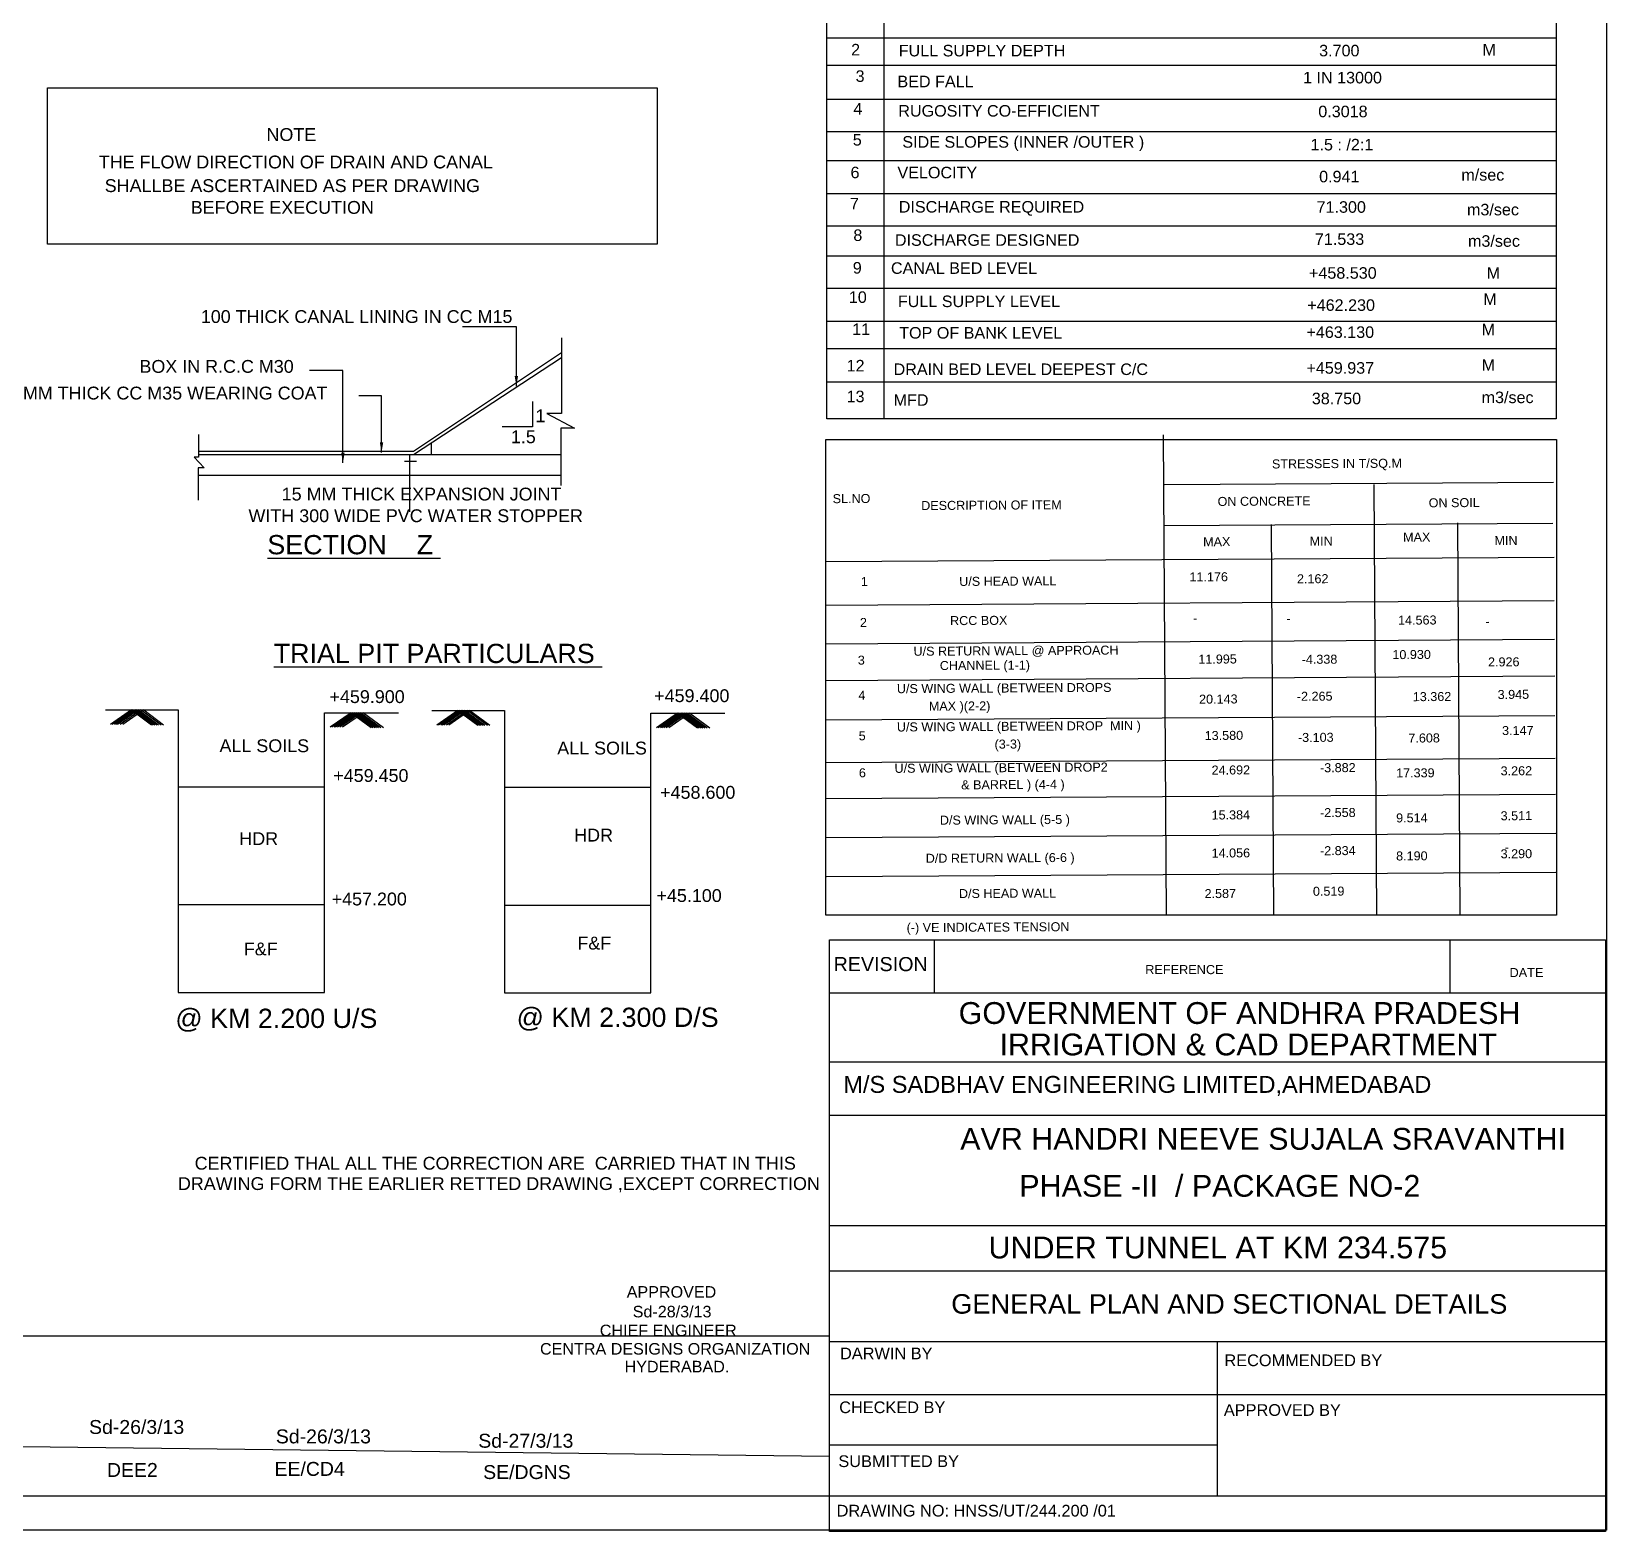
# Model space of a CAD drawing. Header units: millimetres. Extents: x 5124 to 11153714, y 2311 to 37856403.
# Drawn here: x 11092290 to 11153694, y 37739410 to 37797889 of the extents above; entities that cross this region are included whole.
import ezdxf

# ---------------------------------------------------------------- set-up
doc = ezdxf.new("R2010")
doc.units = ezdxf.units.MM
doc.header["$MEASUREMENT"] = 0
doc.layers.add('DIMENSION', color=50, linetype='Continuous')
doc.layers.add('TEXT', color=7, linetype='Continuous')
doc.styles.get("Standard").update_dxf_attribs({"font": 'arial.ttf', "height": 500})
doc.dimstyles.get("Standard").update_dxf_attribs({"dimtxt": 500, "dimasz": 400, "dimexe": 0.18, "dimexo": 0.0625, "dimgap": 0.09, "dimtad": 0, "dimdec": 0, "dimzin": 0, "dimdsep": 46, "dimtxsty": 'Standard', "dimcen": 0.09, "dimse1": 1, "dimse2": 1, "dimadec": 0, "dimazin": 0, "dimtfac": 1, "dimtdec": 0, "dimtofl": 0, "dimtmove": 0, "dimatfit": 3, "dimfxl": 0, "dimtolj": 1, "dimtzin": 0, "dimarcsym": 0})

msp = doc.modelspace()

# ---------------------------------------------------------------- linework, layer by layer
at = {"layer": 'DIMENSION', "color": 0}
msp.add_lwpolyline([(10987594.9, 37856390.1), (11153694.4, 37856390.1), (11153694.4, 37739464.4), (10987594.9, 37739464.4)], close=True, dxfattribs=at)
for points in [[(11112946.9, 37785949.1), (11112946.9, 37782992.6), (11112377.6, 37782992.6), (11113464.8, 37782426.4), (11112924.1, 37782426.4), (11112924.1, 37780188.2)], [(11098804.3, 37781525.3), (11107185.8, 37781525.3), (11112958.6, 37785373.1)], [(11098804.3, 37781402.5), (11107184.1, 37781402.5), (11112946.9, 37785180)], [(11111828.1, 37783460.8), (11111828.1, 37782474.7), (11110642.8, 37782474.7)], [(11098804.3, 37782180.7), (11098804.3, 37781297.3), (11098637.5, 37781297.3), (11099026.8, 37780882.5), (11098791.1, 37780882.5), (11098791.1, 37779614.7)], [(11107038.3, 37779165.5), (11107038.3, 37781402.5)], [(11107184.1, 37781402.5), (11112924.1, 37781402.5)], [(11107865.9, 37781849.4), (11107865.9, 37781402.5)], [(11106827.6, 37781132.9), (11107304.6, 37781132.9)], [(11098791.1, 37780588.6), (11112924.1, 37780588.6)], [(11095172.7, 37771438), (11098009.5, 37771438), (11098009.5, 37760423.5), (11103717, 37760423.5), (11103717, 37771332.3), (11106604.8, 37771332.3)], [(11096184.5, 37771438), (11095365.7, 37770867.5)], [(11096252.9, 37771438), (11095434.1, 37770867.5)], [(11096344.8, 37771438), (11095526, 37770867.5)], [(11096397, 37771438), (11095578.2, 37770867.5)], [(11096467.2, 37771438), (11095648.5, 37770867.5)], [(11096562.7, 37771438), (11095743.9, 37770867.5)], [(11096663.3, 37771438), (11095844.6, 37770867.5)], [(11096184.5, 37771438), (11096963.1, 37770863.9)], [(11096252.9, 37771438), (11097031.5, 37770863.9)], [(11096324.9, 37771438), (11097103.5, 37770863.9)], [(11096397, 37771438), (11097175.6, 37770863.9)], [(11096467.2, 37771438), (11097245.8, 37770863.9)], [(11096562.7, 37771438), (11097341.3, 37770863.9)], [(11096663.3, 37771438), (11097441.9, 37770863.9)], [(11104754.3, 37771332.3), (11103935.5, 37770761.8)], [(11104822.7, 37771332.3), (11104003.9, 37770761.8)], [(11104914.6, 37771332.3), (11104095.8, 37770761.8)], [(11104966.8, 37771332.3), (11104148, 37770761.8)], [(11105037.1, 37771332.3), (11104218.3, 37770761.8)], [(11105132.5, 37771332.3), (11104313.7, 37770761.8)], [(11105233.2, 37771332.3), (11104414.4, 37770761.8)], [(11104754.3, 37771332.3), (11105532.9, 37770758.2)], [(11104822.7, 37771332.3), (11105601.3, 37770758.2)], [(11104894.7, 37771332.3), (11105673.3, 37770758.2)], [(11104966.8, 37771332.3), (11105745.4, 37770758.2)], [(11105037.1, 37771332.3), (11105815.6, 37770758.2)], [(11105132.5, 37771332.3), (11105911.1, 37770758.2)], [(11105233.2, 37771332.3), (11106011.7, 37770758.2)], [(11107895.1, 37771422.8), (11110731.8, 37771422.8), (11110731.8, 37760408.4), (11116439.3, 37760408.4), (11116439.3, 37771317.1), (11119327.2, 37771317.1)], [(11108906.8, 37771422.8), (11108088.1, 37770852.3)], [(11108975.2, 37771422.8), (11108156.5, 37770852.3)], [(11109067.1, 37771422.8), (11108248.3, 37770852.3)], [(11109119.3, 37771422.8), (11108300.6, 37770852.3)], [(11109189.6, 37771422.8), (11108370.8, 37770852.3)], [(11109285.1, 37771422.8), (11108466.3, 37770852.3)], [(11109385.7, 37771422.8), (11108566.9, 37770852.3)], [(11108906.8, 37771422.8), (11109685.4, 37770848.7)], [(11108975.2, 37771422.8), (11109753.8, 37770848.7)], [(11109047.3, 37771422.8), (11109825.9, 37770848.7)], [(11109119.3, 37771422.8), (11109897.9, 37770848.7)], [(11109189.6, 37771422.8), (11109968.2, 37770848.7)], [(11109285.1, 37771422.8), (11110063.6, 37770848.7)], [(11109385.7, 37771422.8), (11110164.3, 37770848.7)], [(11117476.7, 37771317.1), (11116657.9, 37770746.6)], [(11117545, 37771317.1), (11116726.3, 37770746.6)], [(11117636.9, 37771317.1), (11116818.1, 37770746.6)], [(11117689.1, 37771317.1), (11116870.4, 37770746.6)], [(11117759.4, 37771317.1), (11116940.6, 37770746.6)], [(11117854.9, 37771317.1), (11117036.1, 37770746.6)], [(11117955.5, 37771317.1), (11117136.7, 37770746.6)], [(11117476.7, 37771317.1), (11118255.2, 37770743)], [(11117545, 37771317.1), (11118323.6, 37770743)], [(11117617.1, 37771317.1), (11118395.7, 37770743)], [(11117689.1, 37771317.1), (11118467.7, 37770743)], [(11117759.4, 37771317.1), (11118538, 37770743)], [(11117854.9, 37771317.1), (11118633.4, 37770743)], [(11117955.5, 37771317.1), (11118734.1, 37770743)], [(11098009.5, 37768447.6), (11103717, 37768447.6)], [(11110731.8, 37768432.4), (11116439.3, 37768432.4)], [(11103717, 37763834.8), (11098009.5, 37763834.8)], [(11116439.3, 37763819.7), (11110731.8, 37763819.7)]]:
    msp.add_lwpolyline(points, dxfattribs=at)
at = {"layer": 'TEXT', "color": 0}
for points in [[(11123304, 37801720.6), (11151730.7, 37801720.6), (11151730.7, 37782794.7), (11123304, 37782794.7)], [(11116676.8, 37789600.2), (11092910.7, 37789600.2), (11092910.7, 37795694.8), (11116676.8, 37795694.8)], [(11123252.7, 37781985.7), (11151748.6, 37781985.7), (11151748.6, 37763434.7), (11123252.7, 37763434.7)], [(11123396.3, 37762471.6), (11153652.8, 37762471.6), (11153652.8, 37739409.7), (11123396.3, 37739409.7)]]:
    msp.add_lwpolyline(points, close=True, dxfattribs=at)
for points in [[(11125534.1, 37782786.6), (11125534.1, 37800006)], [(11123304, 37797638.4), (11151730.7, 37797638.4)], [(11123304, 37796576.2), (11151730.7, 37796576.2)], [(11123304, 37795248.5), (11151730.7, 37795248.5)], [(11123304, 37793996.6), (11151730.7, 37793996.6)], [(11123304, 37792858.6), (11151730.7, 37792858.6)], [(11123304, 37791568.8), (11151730.7, 37791568.8)], [(11123304, 37790316.9), (11151730.7, 37790316.9)], [(11123304, 37789140.9), (11151730.7, 37789140.9)], [(11123304, 37787889), (11151730.7, 37787889)], [(11123304, 37786599.2), (11151730.7, 37786599.2)], [(11123304, 37785537), (11151730.7, 37785537)], [(11123304, 37784235.5), (11151730.7, 37784235.5)], [(11136412.4, 37782166.6), (11136525.8, 37763434.7)], [(11136456.1, 37780230.6), (11151624.1, 37780322.4)], [(11144625.6, 37780233.3), (11144727.3, 37763434.7)], [(11151602.9, 37778708.5), (11136442.5, 37778616.7)], [(11140725.4, 37763434.7), (11140633.1, 37778667.3)], [(11147889.2, 37778734.6), (11147981.8, 37763434.7)], [(11123252.7, 37777224.1), (11151648.4, 37777396.1)], [(11123252.7, 37775529.3), (11151658.7, 37775701.3)], [(11123252.7, 37774022.7), (11151667.8, 37774194.8)], [(11123252.7, 37772591.6), (11151676.5, 37772763.7)], [(11123252.7, 37771047.4), (11151685.8, 37771219.6)], [(11123252.7, 37769390.2), (11151695.8, 37769562.5)], [(11123261.2, 37767987.9), (11151704.3, 37768160.2)], [(11123270.4, 37766461.7), (11151713.6, 37766634)], [(11123279.6, 37764947.5), (11151722.8, 37765119.8)], [(11127490.7, 37760416.7), (11127490.7, 37762471.6)], [(11147590.6, 37762471.6), (11147590.6, 37760416.7)], [(11123396.3, 37760416.7), (11153652.8, 37760416.7)], [(11123396.3, 37757718.5), (11153652.8, 37757718.5)], [(11123396.3, 37755643), (11153652.8, 37755643)], [(11123396.3, 37751336.3), (11153652.8, 37751336.3)], [(11123396.3, 37749572.1), (11153652.8, 37749572.1)], [(11123396.3, 37747026.7), (11087566.9, 37747026.7), (11087566.9, 37740803.1), (11123396.3, 37740803.1)], [(11123396.3, 37746822.1), (11153652.8, 37746822.1)], [(11138524.6, 37740803.1), (11138524.6, 37746822.1)], [(11123396.3, 37744746.6), (11153652.8, 37744746.6)], [(11123396.3, 37742328.5), (11087566.9, 37742765.6)], [(11138524.6, 37742774.8), (11123396.3, 37742774.8)], [(11123396.3, 37740803.1), (11153652.8, 37740803.1)]]:
    msp.add_lwpolyline(points, dxfattribs=at)

# ---------------------------------------------------------------- texts
for s, height, p in [('2', 450, (11124243.7, 37796956.4)), ('FULL SUPPLY DEPTH ', 450, (11126100.6, 37796919)), ('3.700', 450, (11142491.1, 37796920.9)), ('M', 450, (11148858.7, 37796953.8)), ('3', 450, (11124419.5, 37795924.2)), ('BED FALL ', 450, (11126050.7, 37795715.5)), ('1 IN 13000', 450, (11141864.2, 37795866)), ('4', 450, (11124331.6, 37794650.6)), ('RUGOSITY CO-EFFICIENT ', 450, (11126084.4, 37794571.3)), ('0.3018', 450, (11142458.1, 37794547.4)), ('NOTE ', 500, (11101452.7, 37793621.5)), ('5', 450, (11124309.6, 37793442.8)), (' SIDE SLOPES (INNER /OUTER )', 450, (11126067.6, 37793359.9)), ('1.5 : /2:1', 450, (11142156.2, 37793253.9)), ('THE FLOW DIRECTION OF DRAIN AND CANAL', 500, (11094914, 37792551.8)), ('6', 450, (11124221.7, 37792169.1)), ('VELOCITY ', 450, (11126050.7, 37792165.3)), ('0.941', 450, (11142491.1, 37792009.1)), ('m/sec', 450, (11148033.9, 37792075.1)), ('SHALLBE ASCERTAINED AS PER DRAWING ', 500, (11095144.7, 37791629.6)), (' BEFORE EXECUTION ', 500, (11098303.2, 37790781.6)), ('7', 450, (11124200.2, 37790953.8)), ('DISCHARGE REQUIRED ', 450, (11126101.6, 37790830)), ('71.300', 450, (11142392.1, 37790822.4)), ('m3/sec', 450, (11148255.4, 37790721.1)), ('8', 450, (11124332.1, 37789724)), ('DISCHARGE DESIGNED ', 450, (11125950.1, 37789534.4)), ('71.533', 450, (11142326.1, 37789569.8)), ('m3/sec', 450, (11148294.4, 37789496.6)), ('9', 450, (11124310.1, 37788450.4)), ('CANAL BED LEVEL ', 450, (11125798.5, 37788440.8)), ('+458.530', 450, (11142095.1, 37788251.2)), ('M', 450, (11149023.7, 37788251.2)), ('10', 450, (11124156.3, 37787308.5)), ('FULL SUPPLY LEVEL ', 450, (11126068, 37787145.2)), ('M', 450, (11148891.7, 37787229.3)), ('100 THICK CANAL LINING IN CC M15 ', 500, (11098891, 37786526.3)), ('+462.230', 450, (11142029.2, 37786998.5)), ('11', 450, (11124288.2, 37786056.8)), ('TOP OF BANK LEVEL ', 450, (11126118.5, 37785916.9)), ('+463.130', 450, (11141996.2, 37785943.7)), ('M', 450, (11148825.7, 37786042.6)), ('BOX IN R.C.C M30 ', 500, (11096498.3, 37784582.7)), ('12', 450, (11124069.2, 37784636.6)), ('M', 450, (11148825.7, 37784662.1)), ('DRAIN BED LEVEL DEEPEST C/C', 450, (11125899.6, 37784496.8)), ('+459.937', 450, (11141996.2, 37784548.3)), ('40 MM THICK CC M35 WEARING COAT', 500, (11090984.8, 37783543.3)), ('13', 450, (11124069.2, 37783436.9)), ('m3/sec', 450, (11148825.7, 37783400.9)), ('MFD', 450, (11125899.6, 37783297.1)), ('38.750', 450, (11142206.2, 37783357.2)), ('1', 500, (11111937.1, 37782656.9)), ('1.5', 500, (11110979.5, 37781839.1)), ('15 MM THICK EXPANSION JOINT ', 500, (11102045.3, 37779605.1)), ('WITH 300 WIDE PVC WATER STOPPER ', 500, (11100750.6, 37778760.9)), ('%%USECTION    Z ', 750, (11101485.5, 37777507.9)), ('%%UTRIAL PIT PARTICULARS ', 750, (11101733.1, 37773267.5)), ('+459.900', 500, (11103907.8, 37771708.2)), ('+459.400', 500, (11116567.7, 37771744.9)), ('ALL SOILS ', 500, (11099619.6, 37769793.5)), ('ALL SOILS', 500, (11112786.8, 37769703)), ('+459.450', 500, (11104055, 37768632.6)), ('+458.600', 500, (11116799, 37767976.5)), ('HDR', 500, (11100393.1, 37766171.3)), ('HDR', 500, (11113447.5, 37766309.3)), ('-', 352, (11149727.5, 37765912.3)), ('+457.200', 500, (11103991.3, 37763818.8)), ('+45.100', 500, (11116656.3, 37763952.6)), ('F&F', 500, (11100568.4, 37761872.6)), ('F&F', 500, (11113573.3, 37762098.7)), ('REVISION ', 550, (11123560.6, 37761255.8)), ('REFERENCE ', 354.22, (11135711.5, 37761139.5)), ('DATE ', 354.22, (11149915.2, 37761025.2)), ('GOVERNMENT OF ANDHRA PRADESH ', 850, (11128437.9, 37759198.5)), (' @ KM 2.200 U/S ', 750, (11097607.1, 37759041.8)), ('@ KM 2.300 D/S', 750, (11111204.1, 37759081.7)), ('IRRIGATION & CAD DEPARTMENT ', 850, (11130030.1, 37757971.9)), ('M/S SADBHAV ENGINEERING LIMITED,AHMEDABAD ', 657.842, (11123940.1, 37756511.4)), ('AVR HANDRI NEEVE SUJALA SRAVANTHI ', 850, (11128497.1, 37754293.1)), ('CERTIFIED THAL ALL THE CORRECTION ARE  CARRIED THAT IN THIS ', 500, (11098651.5, 37753516.8)), ('DRAWING FORM THE EARLIER RETTED DRAWING ,EXCEPT CORRECTION  ', 500, (11097998.7, 37752723.2)), ('PHASE -II  / PACKAGE NO-2', 850, (11130800.8, 37752460.7)), ('UNDER TUNNEL AT KM 234.575', 850, (11129600.7, 37750057)), ('APPROVED', 449.62, (11115496, 37748525.6)), ('                 Sd-28/3/13', 449.623, (11112762.5, 37747758.1)), ('GENERAL PLAN AND SECTIONAL DETAILS ', 759.048, (11128147.8, 37747902.7)), ('CHIEF ENGINEER', 449.623, (11114446, 37747023.7)), ('CENTRA DESIGNS ORGANIZATION', 449.623, (11112115.7, 37746307.1)), ('DARWIN BY ', 455.43, (11123812.4, 37746124.8)), ('        HYDERABAD. ', 449.623, (11114017.7, 37745613.8)), ('RECOMMENDED BY ', 455.429, (11138799.6, 37745856.2)), ('CHECKED BY ', 455.429, (11123780, 37744023.6)), ('APPROVED BY ', 455.429, (11138777, 37743918.3)), ('Sd-26/3/13', 542.6, (11094535.1, 37743213.3)), ('Sd-26/3/13', 542.6, (11101817.1, 37742845.3)), ('Sd-27/3/13', 542.6, (11109708.9, 37742675.9)), ('DEE2', 542.6, (11095233.1, 37741537.5)), ('EE/CD4', 542.6, (11101764.9, 37741578.5)), ('SUBMITTED BY ', 455.429, (11123747.7, 37741922.4)), ('SE/DGNS', 542.6, (11109898.8, 37741455.4)), ('DRAWING NO: HNSS/UT/244.200 /01', 455.429, (11123679.7, 37739994.3))]:
    msp.add_text(s, height=height, dxfattribs=at).set_placement(p)
for s, height, p in [('STRESSES IN T/SQ.M ', 351.14, (11140651.9, 37780853.7)), ('SL.NO ', 351.14, (11123526.1, 37779499.9)), ('DESCRIPTION OF ITEM ', 351.14, (11126977.5, 37779231.8)), ('ON CONCRETE ', 351.14, (11138534, 37779391.4)), ('ON SOIL ', 351.14, (11146762.5, 37779339.1)), ('MAX', 351.14, (11145765, 37777998.9)), ('MAX ', 351.14, (11137968.3, 37777819.9)), ('MIN ', 351.14, (11142122.6, 37777845)), ('MIN', 351.14, (11149328.6, 37777869.8)), ('1', 351.1, (11124625.6, 37776269.5)), ('U/S HEAD WALL ', 351.14, (11128459.3, 37776273.2)), ('11.176', 351.14, (11137435.3, 37776448.1)), ('2.162', 351.14, (11141628.4, 37776375.3)), ('2', 351.1, (11124589.6, 37774673.5)), ('RCC BOX', 351.14, (11128103.3, 37774745)), ('-', 351.1, (11137576, 37774845.3)), ('-', 351.1, (11141211.9, 37774834.6)), ('14.563', 351.14, (11145568.9, 37774762.8)), ('-', 351.1, (11148975.1, 37774718.2)), ('3', 351.1, (11124506.7, 37773204.8)), ('U/S RETURN WALL @ APPROACH ', 351.14, (11126678.9, 37773551)), ('CHANNEL (1-1)', 351.14, (11127703.1, 37772994.5)), ('11.995', 351.14, (11137782.2, 37773242.9)), ('-4.338', 351.14, (11141811.2, 37773234.6)), ('10.930', 351.14, (11145347.7, 37773419.6)), ('2.926', 351.14, (11149076.7, 37773133.6)), ('4', 351.1, (11124530.2, 37771837.1)), ('U/S WING WALL (BETWEEN DROPS', 351.14, (11126029.9, 37772093.7)), ('-2.265', 351.14, (11141623.4, 37771793.4)), ('3.945', 351.14, (11149451.7, 37771866.1)), ('MAX )(2-2)', 351.14, (11127276, 37771408.8)), ('20.143', 351.14, (11137811.2, 37771683.2)), ('13.362', 351.14, (11146143.9, 37771780.7)), ('U/S WING WALL (BETWEEN DROP  MIN )', 351.14, (11126029.9, 37770599.3)), ('5', 351.1, (11124539.8, 37770256.6)), ('13.580', 351.14, (11138029.5, 37770266.2)), ('-3.103', 351.14, (11141665.9, 37770190)), ('7.608', 351.14, (11145971.4, 37770166.7)), ('3.147', 351.14, (11149624, 37770459.9)), ('(3-3)', 351.14, (11129837.9, 37769929.4)), ('6', 351.1, (11124548.6, 37768812.9)), ('U/S WING WALL (BETWEEN DROP2', 351.14, (11125938, 37768987.5)), ('24.692', 351.14, (11138299.8, 37768918.6)), ('-3.882', 351.14, (11142524.8, 37769009.6)), ('17.339', 351.14, (11145493, 37768805.4)), ('3.262', 351.14, (11149568, 37768888.6)), ('& BARREL ) (4-4 )', 351.14, (11128537.6, 37768342.3)), ('D/S WING WALL (5-5 )', 351.14, (11127706.3, 37766965.3)), ('15.384', 351.14, (11138299.8, 37767167.3)), ('-2.558', 351.14, (11142524.8, 37767258.4)), ('9.514', 351.14, (11145493, 37767054.1)), ('3.511', 351.14, (11149568, 37767137.4)), ('14.056', 351.14, (11138299.8, 37765683.6)), ('-2.834', 351.14, (11142524.8, 37765774.7)), ('3.290', 351.14, (11149568, 37765653.7)), ('D/D RETURN WALL (6-6 )', 351.14, (11127155.5, 37765479.2)), ('8.190', 351.14, (11145493, 37765570.4)), ('D/S HEAD WALL ', 351.14, (11128449.9, 37764103.2)), ('2.587', 351.14, (11138025.1, 37764102.7)), ('0.519', 351.14, (11142250, 37764193.7)), ('(-) VE INDICATES TENSION ', 351.14, (11126409.7, 37762776.8))]:
    msp.add_text(s, height=height, rotation=0.34701, dxfattribs=at).set_placement(p)

# ---------------------------------------------------------------- leaders
for points in [[(11111193.7, 37784058.4), (11111193.7, 37786373.4), (11109088.4, 37786373.4)], [(11104432.4, 37781068.3), (11104432.4, 37784673.3), (11103123.2, 37784673.3)], [(11105936.3, 37781474.7), (11105936.3, 37783683.7), (11105051.7, 37783683.7)]]:
    msp.add_leader(points, dimstyle='Standard', override={"dimgap": 0.09, "dimtad": 0}, dxfattribs=at)

doc.saveas('drawing.dxf')
